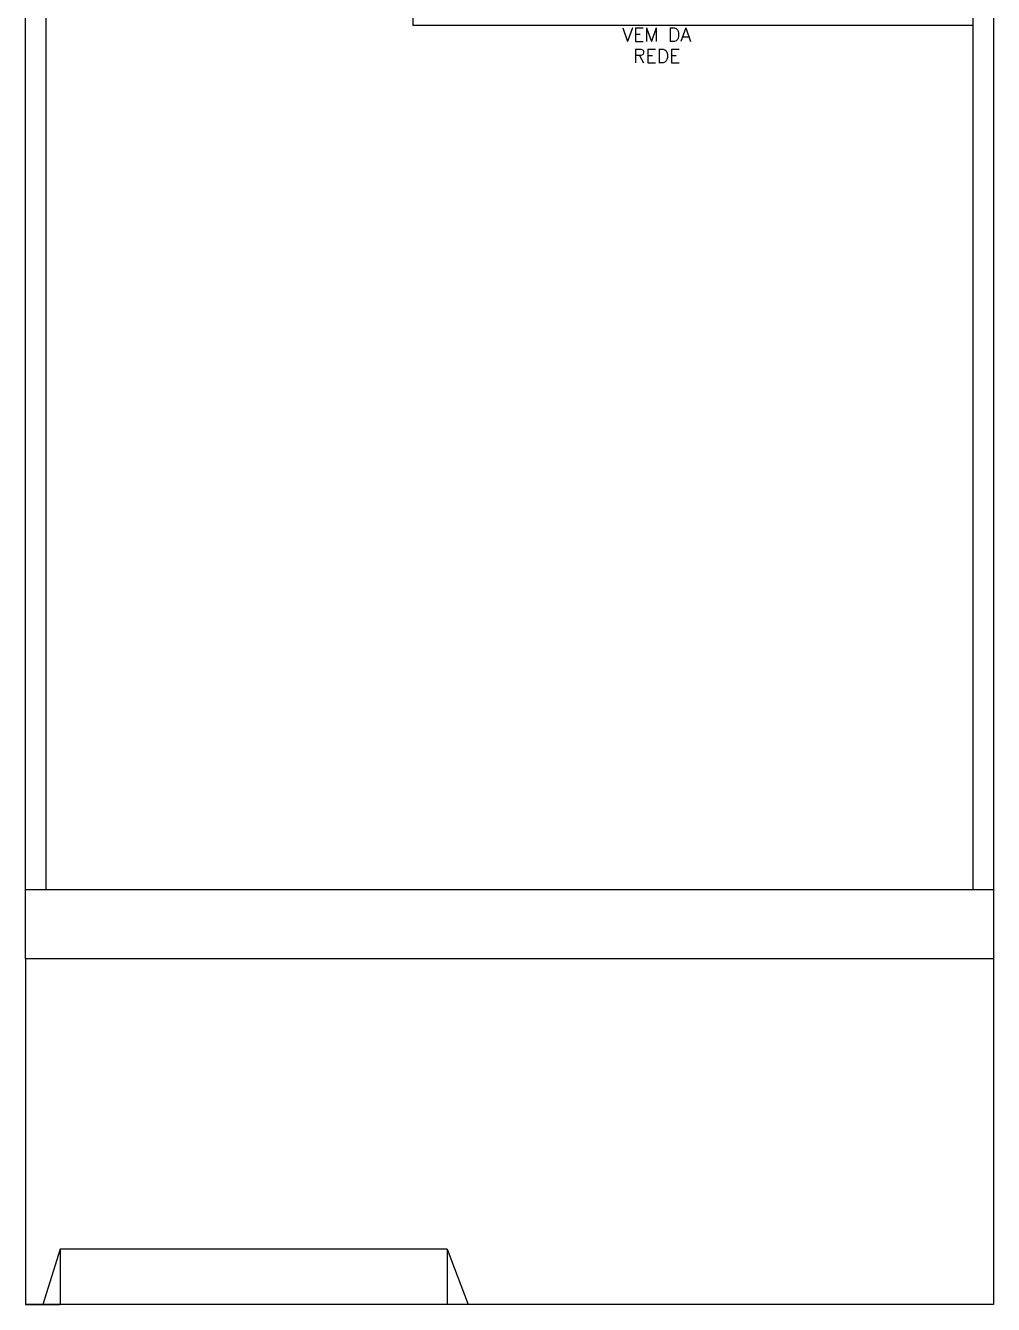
# Model space of a CAD drawing. Header units: millimetres. Extents: x -1292 to 2253, y 326 to 453.
# Drawn here: x 2102.13 to 2109.13, y 336.97 to 346.22 of the extents above; entities that cross this region are included whole.
import ezdxf
from ezdxf.enums import TextEntityAlignment as Align

# ---------------------------------------------------------------- set-up
doc = ezdxf.new("R2010")
doc.units = ezdxf.units.MM
doc.header["$LTSCALE"] = 0.5
doc.layers.add('-HIDRO', color=8, linetype='Continuous')
doc.layers.add('Diametro', color=2, linetype='Continuous')
doc.styles.add('ROMANS', font='romans')

msp = doc.modelspace()

# ---------------------------------------------------------------- linework, layer by layer
at = {"layer": '-HIDRO', "ltscale": 0.05}
for p, q in [((2102.1321, 339.4712), (2102.1321, 358.2212)), ((2102.2821, 339.9712), (2102.2821, 358.2212)), ((2104.9321, 350.7212), (2104.9321, 346.2212)), ((2108.9821, 346.8212), (2108.9821, 339.9712)), ((2109.1321, 346.8212), (2109.1321, 339.4712)), ((2108.9821, 346.2212), (2104.9321, 346.2212)), ((2102.1321, 339.9712), (2109.1321, 339.9712)), ((2102.1321, 339.4712), (2102.1321, 339.9712)), ((2109.1321, 339.9712), (2109.1321, 339.4712)), ((2102.1321, 339.4712), (2102.1321, 336.9712)), ((2102.1321, 339.4712), (2102.1321, 336.9712)), ((2109.1321, 339.4712), (2102.1321, 339.4712)), ((2109.1321, 339.4712), (2109.1321, 336.9712)), ((2109.1321, 339.4712), (2109.1321, 336.9712)), ((2102.3821, 337.3712), (2102.2571, 336.9712)), ((2105.1821, 337.3712), (2102.3821, 337.3712)), ((2102.3821, 337.3712), (2102.3821, 336.9712)), ((2105.1821, 337.3712), (2105.1821, 336.9712)), ((2105.1821, 337.3712), (2105.3321, 336.9712)), ((2109.1321, 336.9712), (2102.1321, 336.9712)), ((2109.1321, 336.9712), (2102.1321, 336.9712)), ((2102.1321, 336.9712), (2102.3821, 336.9712))]:
    msp.add_line(p, q, dxfattribs=at)

# ---------------------------------------------------------------- texts
at = {"layer": 'Diametro', "style": 'ROMANS'}
for s, p in [('VEM DA', (2106.6966, 346.1055)), ('REDE', (2106.6966, 345.9517))]:
    msp.add_text(s, height=0.1, rotation=0, dxfattribs=at).set_placement(p, align=Align.CENTER)

doc.saveas('drawing.dxf')
